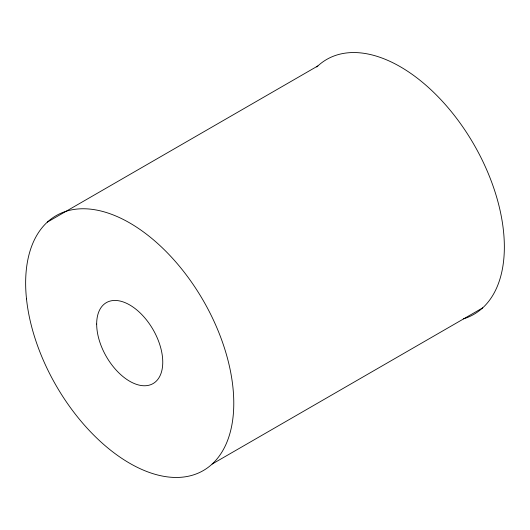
<?xml version="1.0" encoding="UTF-8"?>
<svg xmlns="http://www.w3.org/2000/svg" width="530" height="530" viewBox="0 0 530 530"><rect width="100%" height="100%" fill="white"/><g stroke="black" fill="none" stroke-linecap="round" stroke-linejoin="round"><path stroke-width="0.79" d="M47.316 222.136L317.887 65.919M212.113 464.081L482.684 307.864M316.768 66.985A147.174 84.972 60 0 1 473.403 143.597A147.174 84.972 60 0 1 463.425 318.868M26.5 298.9A147.174 84.972 60 0 0 192.854 475.085A147.174 84.972 60 0 0 169.785 255.341A147.174 84.972 60 0 0 26.5 298.9M96.672 324.029A46.726 26.977 60 0 0 146.234 385.688A46.726 26.977 60 0 0 146.234 319.603A46.726 26.977 60 0 0 96.672 324.029"/></g></svg>
